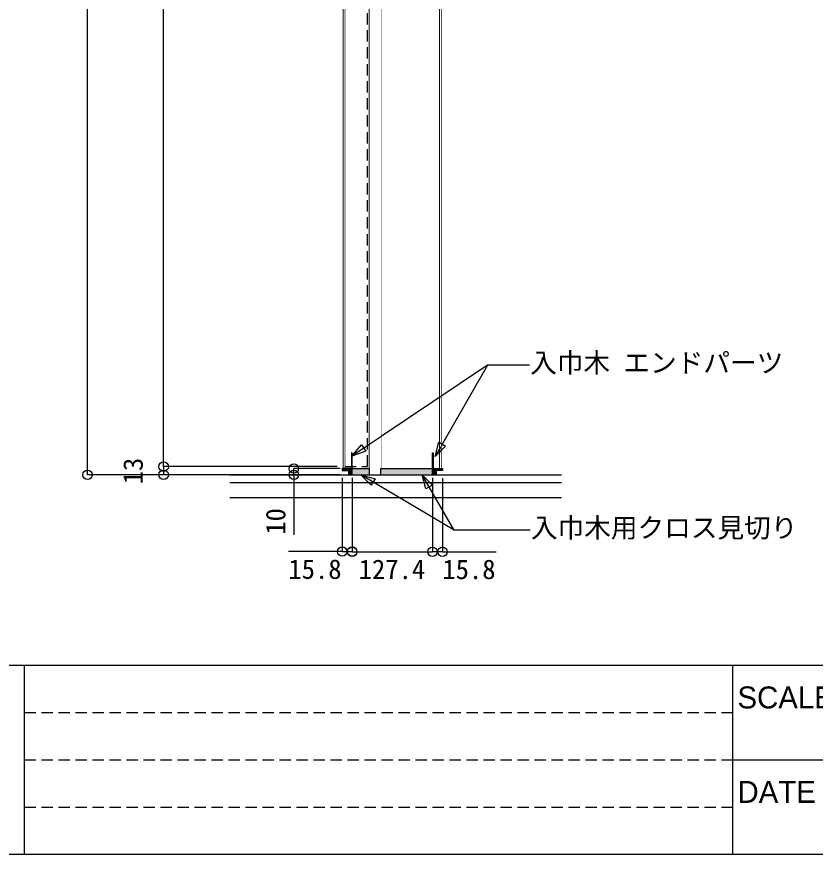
# Model space of a CAD drawing. Units: millimetres on the paper, with parts at other scales. Extents: x -210 to 210, y -149 to 149.
# Drawn here: x -58.3 to 26.2, y -137.5 to -48.8 of the extents above; entities that cross this region are included whole.
import ezdxf
from ezdxf.enums import TextEntityAlignment as Align

# ---------------------------------------------------------------- set-up
doc = ezdxf.new("R2010")
doc.units = ezdxf.units.MM
doc.linetypes.add('DASHED1', pattern=[1.8, 1.2, -0.6])
doc.linetypes.add('DASHED2', pattern=[3, 2, -1])
for name, color, linetype in [('0-0', 7, 'Continuous'), ('1-0', 7, 'Continuous'), ('2-0', 254, 'Continuous'), ('3-0', 4, 'Continuous'), ('4-0', 7, 'Continuous')]:
    doc.layers.add(name, color=color, linetype=linetype)
doc.styles.add('メイリオ', font='')
doc.styles.add('ＭＳ ゴシック', font='')
doc.styles.get('メイリオ').set_extended_font_data('メイリオ')
doc.styles.get('ＭＳ ゴシック').set_extended_font_data('MS Gothic')

msp = doc.modelspace()

# ---------------------------------------------------------------- linework, layer by layer
at = {"layer": '0-0', "color": 2}
for p, q in [((-197.5, -117.5), (197.5, -117.5)), ((-197.5, -137.5), (197.5, -137.5))]:
    msp.add_line(p, q, dxfattribs=at)
at = {"layer": '0-0'}
for p, q in [((-112.5, -117.5), (-57.5, -117.5)), ((-57.5, -137.5), (-57.5, -117.5)), ((-57.5, -137.5), (-57.5, -117.5)), ((-57.5, -117.5), (17.5, -117.5)), ((17.5, -137.5), (17.5, -117.5)), ((17.5, -127.5), (17.5, -117.5)), ((17.5, -117.5), (57.5, -117.5)), ((17.5, -127.5), (57.5, -127.5)), ((17.5, -137.5), (17.5, -127.5)), ((17.5, -127.5), (57.5, -127.5)), ((-112.5, -137.5), (-57.5, -137.5)), ((-57.5, -137.5), (17.5, -137.5)), ((17.5, -137.5), (57.5, -137.5))]:
    msp.add_line(p, q, dxfattribs=at)
at = {"layer": '0-0', "linetype": 'DASHED1'}
for p, q in [((-57.5, -122.5), (17.5, -122.5)), ((-57.5, -127.5), (17.5, -127.5)), ((-57.5, -132.5), (17.5, -132.5))]:
    msp.add_line(p, q, dxfattribs=at)
at = {"layer": '1-0'}
for p, q in [((-23.708, -96.667), (-23.708, 38.333)), ((-23.574, -96.667), (-23.574, 38.333)), ((-13.508, -96.667), (-13.508, 38.333)), ((-13.374, -96.667), (-13.374, 38.333)), ((-20.941, -97.333), (-20.941, 36.067)), ((-19.741, -97.333), (-19.741, 36.067)), ((-23.708, -96.667), (-23.574, -96.667)), ((-20.941, -97.333), (-19.741, -97.333)), ((-13.508, -96.667), (-13.374, -96.667)), ((-35.755, -98.133), (-0.643, -98.133)), ((-35.755, -99.733), (-0.643, -99.733))]:
    msp.add_line(p, q, dxfattribs=at)
at = {"layer": '1-0', "linetype": 'DASHED1'}
for p, q in [((-23.574, -96.467), (-23.574, 36.533)), ((-21.174, -96.467), (-21.174, 36.533)), ((-23.574, -96.467), (-21.174, -96.467))]:
    msp.add_line(p, q, dxfattribs=at)
at = {"layer": '2-0', "color": 7, "linetype": 'DASHED2'}
for p, q in [((-22.808, -95), (-22.854, -95)), ((-14.274, -95), (-14.228, -95))]:
    msp.add_line(p, q, dxfattribs=at)
at = {"layer": '2-0', "color": 7}
for p, q in [((-22.788, -97.333), (-22.788, -96.667)), ((-14.294, -97.333), (-14.294, -96.667))]:
    msp.add_line(p, q, dxfattribs=at)
for points in [[(-22.854, -95), (-22.856, -95), (-22.858, -95), (-22.86, -95.001), (-22.862, -95.002), (-22.864, -95.002), (-22.865, -95.003), (-22.867, -95.005), (-22.87, -95.007), (-22.871, -95.009), (-22.872, -95.011), (-22.873, -95.012), (-22.873, -95.014), (-22.874, -95.016), (-22.874, -95.018), (-22.874, -95.02)], [(-22.788, -95.02), (-22.788, -95.016), (-22.789, -95.012), (-22.791, -95.009), (-22.793, -95.006), (-22.796, -95.003), (-22.8, -95.002), (-22.804, -95), (-22.808, -95)], [(-14.294, -95.02), (-14.294, -95.016), (-14.293, -95.012), (-14.291, -95.009), (-14.288, -95.006), (-14.285, -95.003), (-14.282, -95.002), (-14.278, -95), (-14.274, -95)], [(-14.228, -95), (-14.226, -95), (-14.224, -95), (-14.222, -95.001), (-14.22, -95.002), (-14.218, -95.002), (-14.216, -95.003), (-14.215, -95.005), (-14.212, -95.007), (-14.211, -95.009), (-14.21, -95.011), (-14.209, -95.012), (-14.208, -95.014), (-14.208, -95.016), (-14.208, -95.018), (-14.208, -95.02)]]:
    msp.add_lwpolyline(points, dxfattribs=at)
at = {"layer": '2-0', "color": 7, "linetype": 'DASHED2'}
for points in [[(-22.874, -95.7), (-22.874, -96.667), (-22.788, -96.667), (-22.788, -95.02)], [(-22.874, -95.02), (-22.874, -95.633), (-22.841, -95.667), (-22.874, -95.7)], [(-14.208, -95.7), (-14.208, -96.667), (-14.294, -96.667), (-14.294, -95.02)], [(-14.208, -95.02), (-14.208, -95.633), (-14.241, -95.667), (-14.208, -95.7)]]:
    msp.add_lwpolyline(points, dxfattribs=at)
at = {"layer": '2-0'}
for points in [[(-22.808, -97.333), (-22.804, -97.333), (-22.788, -96.667)], [(-22.804, -97.333), (-22.8, -97.332), (-22.788, -96.667)], [(-22.8, -97.332), (-22.796, -97.33), (-22.788, -96.667)], [(-22.796, -97.33), (-22.793, -97.327), (-22.788, -96.667)], [(-22.793, -97.327), (-22.791, -97.324), (-22.788, -96.667)], [(-22.791, -97.324), (-22.789, -97.321), (-22.788, -96.667)], [(-22.789, -97.321), (-22.788, -97.317), (-22.788, -96.667)], [(-22.788, -97.317), (-22.788, -97.313), (-22.788, -96.667)]]:
    msp.add_solid(points, dxfattribs=at)
at = {"layer": '3-0'}
for p, q in [((-50.798, -97.333), (-50.798, 36.733)), ((-42.75, -96.467), (-42.75, 36.533)), ((-24.395, -96.467), (-42.75, -96.467)), ((-42.75, -96.467), (-42.75, -97.333)), ((-25.161, -96.467), (-42.75, -96.467)), ((-24.395, -97.333), (-42.75, -97.333)), ((-28.958, -97.333), (-28.958, -96.667)), ((-24.039, -97.333), (-28.958, -97.333)), ((-28.958, -97.333), (-28.958, -103.673)), ((-23.841, -97.657), (-23.841, -105.457)), ((-22.788, -97.657), (-22.788, -105.457)), ((-22.788, -97.677), (-22.788, -105.477)), ((-14.294, -97.657), (-14.294, -105.477)), ((-14.294, -97.677), (-14.294, -105.477)), ((-13.241, -97.677), (-13.241, -105.477)), ((-23.841, -105.457), (-29.542, -105.457)), ((-23.841, -105.457), (-22.788, -105.457)), ((-22.788, -105.477), (-14.294, -105.477)), ((-13.241, -105.477), (-14.294, -105.477)), ((-13.241, -105.477), (-7.54, -105.477))]:
    msp.add_line(p, q, dxfattribs=at)
for centre in [(-42.75, -96.467), (-42.75, -96.467), (-28.958, -96.667), (-50.798, -97.333), (-42.75, -97.333), (-28.958, -97.333), (-23.841, -105.457), (-22.788, -105.477), (-14.294, -105.477), (-14.294, -105.477), (-13.241, -105.477)]:
    msp.add_circle(centre, 0.5, dxfattribs=at)
at = {"layer": '4-0', "color": 6}
msp.add_lwpolyline([(-3.949, -103.2), (-12, -103.2), (-15.387, -97.333)], dxfattribs=at)
msp.add_lwpolyline([(-14.985, -98.834), (-15.387, -97.333), (-14.289, -98.432)], close=True, dxfattribs=at)

# ---------------------------------------------------------------- texts
at = {"layer": '0-0', "style": 'メイリオ'}
for s, p in [('SCALE', (18, -122.763)), ('DATE', (18, -132.762))]:
    msp.add_text(s, height=2.328, dxfattribs=at).set_placement(p, align=Align.BOTTOM_LEFT)

# ---------------------------------------------------------------- wipeouts: each hides what was drawn before it
at = {"color": 7}
msp.add_wipeout([(-44.337, -98.339), (-47.159, -98.339), (-47.159, -95.461), (-44.337, -95.461)], dxfattribs=at)

# ---------------------------------------------------------------- next in the draw order: linework, layer by layer
at = {"layer": '3-0'}
msp.add_line((-24.628, -97.333), (-50.798, -97.333), dxfattribs=at)

# ---------------------------------------------------------------- next in the draw order: texts
at = {"layer": '3-0', "style": 'ＭＳ ゴシック'}
msp.add_text('13', height=2.069, rotation=90, dxfattribs=at).set_placement((-44.337, -98.339), align=Align.BOTTOM_LEFT)

# ---------------------------------------------------------------- next in the draw order: wipeouts: each hides what was drawn before it
for points in [[(-23.708, -96.667), (-23.708, 38.333), (-23.574, 38.333), (-23.574, -96.667)], [(-13.508, -96.667), (-13.508, 38.333), (-13.374, 38.333), (-13.374, -96.667)], [(-20.941, -97.333), (-20.941, 36.067), (-19.741, 36.067), (-19.741, -97.333)], [(-3.87, -104.611), (-3.87, -101.789), (24.663, -101.789), (24.663, -104.611)]]:
    msp.add_wipeout(points)
at = {"color": 7}
for points in [[(-29.244, -103.673), (-32.066, -103.673), (-32.066, -100.795), (-29.244, -100.795)], [(-29.542, -108.971), (-29.542, -106.149), (-23.841, -106.149), (-23.841, -108.971)], [(-22.097, -108.991), (-22.097, -106.169), (-14.985, -106.169), (-14.985, -108.991)], [(-13.241, -108.991), (-13.241, -106.169), (-7.54, -106.169), (-7.54, -108.991)]]:
    msp.add_wipeout(points, dxfattribs=at)

# ---------------------------------------------------------------- next in the draw order: linework, layer by layer
at = {"layer": '1-0'}
msp.add_line((-35.755, -97.333), (-0.643, -97.333), dxfattribs=at)
at = {"layer": '2-0', "color": 7}
for p, q in [((-22.788, -96.667), (-20.941, -96.667)), ((-22.788, -97.333), (-20.941, -97.333)), ((-20.941, -97.333), (-20.941, -96.667)), ((-19.741, -97.333), (-19.741, -96.667)), ((-19.741, -96.667), (-14.294, -96.667)), ((-19.741, -97.333), (-14.294, -97.333))]:
    msp.add_line(p, q, dxfattribs=at)
for points in [[(-22.788, -96.667), (-23.821, -96.667), (-23.823, -96.667), (-23.825, -96.667), (-23.827, -96.668), (-23.829, -96.668), (-23.83, -96.669), (-23.832, -96.67), (-23.834, -96.671), (-23.836, -96.674), (-23.837, -96.676), (-23.838, -96.677), (-23.839, -96.679), (-23.84, -96.681), (-23.84, -96.683), (-23.841, -96.685), (-23.841, -96.687), (-23.841, -96.847), (-23.841, -96.849), (-23.84, -96.851), (-23.84, -96.852), (-23.839, -96.854), (-23.838, -96.856), (-23.837, -96.858), (-23.836, -96.859), (-23.834, -96.862), (-23.832, -96.863), (-23.83, -96.864), (-23.829, -96.865), (-23.827, -96.866), (-23.825, -96.866), (-23.823, -96.867), (-23.821, -96.867), (-23.188, -96.867), (-23.188, -97.313), (-23.187, -97.317), (-23.186, -97.321), (-23.184, -97.324), (-23.182, -97.327), (-23.179, -97.33)], [(-23.179, -97.33), (-23.175, -97.332), (-23.171, -97.333), (-23.168, -97.333), (-22.808, -97.333), (-22.804, -97.333), (-22.8, -97.332), (-22.796, -97.33), (-22.793, -97.327), (-22.791, -97.324), (-22.789, -97.321), (-22.788, -97.317), (-22.788, -97.313), (-22.788, -96.667)], [(-14.294, -96.667), (-13.261, -96.667), (-13.259, -96.667), (-13.257, -96.667), (-13.255, -96.668), (-13.253, -96.668), (-13.251, -96.669), (-13.25, -96.67), (-13.248, -96.671), (-13.245, -96.674), (-13.244, -96.676), (-13.243, -96.677), (-13.242, -96.679), (-13.242, -96.681), (-13.241, -96.683), (-13.241, -96.685), (-13.241, -96.687), (-13.241, -96.847), (-13.241, -96.849), (-13.241, -96.851), (-13.242, -96.852), (-13.242, -96.854), (-13.243, -96.856), (-13.244, -96.858), (-13.245, -96.859), (-13.248, -96.862), (-13.25, -96.863), (-13.251, -96.864), (-13.253, -96.865), (-13.255, -96.866), (-13.257, -96.866), (-13.259, -96.867), (-13.261, -96.867), (-13.894, -96.867), (-13.894, -97.313), (-13.895, -97.317), (-13.896, -97.321), (-13.898, -97.324), (-13.9, -97.327), (-13.903, -97.33)], [(-13.903, -97.33), (-13.907, -97.332), (-13.91, -97.333), (-13.914, -97.333), (-14.274, -97.333), (-14.278, -97.333), (-14.282, -97.332), (-14.285, -97.33), (-14.288, -97.327), (-14.291, -97.324), (-14.293, -97.321), (-14.294, -97.317), (-14.294, -97.313), (-14.294, -96.667)]]:
    msp.add_lwpolyline(points, dxfattribs=at)
at = {"layer": '2-0'}
for points in [[(-23.841, -96.849), (-23.84, -96.851), (-23.84, -96.683)], [(-23.841, -96.685), (-23.841, -96.849), (-23.84, -96.683)], [(-23.841, -96.847), (-23.841, -96.849), (-23.841, -96.685)], [(-23.841, -96.687), (-23.841, -96.847), (-23.841, -96.685)], [(-23.84, -96.852), (-23.839, -96.854), (-23.839, -96.679)], [(-23.84, -96.681), (-23.84, -96.852), (-23.839, -96.679)], [(-23.84, -96.851), (-23.84, -96.852), (-23.84, -96.681)], [(-23.84, -96.683), (-23.84, -96.851), (-23.84, -96.681)], [(-23.839, -96.854), (-23.838, -96.856), (-23.838, -96.677)], [(-23.839, -96.679), (-23.839, -96.854), (-23.838, -96.677)], [(-23.838, -96.856), (-23.837, -96.858), (-23.837, -96.676)], [(-23.838, -96.677), (-23.838, -96.856), (-23.837, -96.676)], [(-23.837, -96.858), (-23.836, -96.859), (-23.836, -96.674)], [(-23.837, -96.676), (-23.837, -96.858), (-23.836, -96.674)], [(-23.836, -96.859), (-23.834, -96.862), (-23.834, -96.671)], [(-23.836, -96.674), (-23.836, -96.859), (-23.834, -96.671)], [(-23.834, -96.862), (-23.832, -96.863), (-23.832, -96.67)], [(-23.834, -96.671), (-23.834, -96.862), (-23.832, -96.67)], [(-23.832, -96.863), (-23.83, -96.864), (-23.83, -96.669)], [(-23.832, -96.67), (-23.832, -96.863), (-23.83, -96.669)], [(-23.83, -96.864), (-23.829, -96.865), (-23.829, -96.668)], [(-23.83, -96.669), (-23.83, -96.864), (-23.829, -96.668)], [(-23.829, -96.668), (-23.827, -96.866), (-23.827, -96.668)], [(-23.829, -96.865), (-23.827, -96.866), (-23.829, -96.668)], [(-23.827, -96.668), (-23.825, -96.866), (-23.825, -96.667)], [(-23.827, -96.866), (-23.825, -96.866), (-23.827, -96.668)], [(-23.825, -96.667), (-23.823, -96.867), (-23.823, -96.667)], [(-23.825, -96.866), (-23.823, -96.867), (-23.825, -96.667)], [(-23.823, -96.667), (-23.821, -96.867), (-23.821, -96.667)], [(-23.823, -96.867), (-23.821, -96.867), (-23.823, -96.667)], [(-23.821, -96.867), (-23.188, -96.867), (-22.788, -96.667)], [(-23.821, -96.667), (-23.821, -96.867), (-22.788, -96.667)], [(-23.188, -97.313), (-23.187, -97.317), (-22.788, -96.667)], [(-23.188, -96.867), (-23.188, -97.313), (-22.788, -96.667)], [(-23.187, -97.317), (-23.186, -97.321), (-22.788, -96.667)], [(-23.186, -97.321), (-23.184, -97.324), (-22.788, -96.667)], [(-23.184, -97.324), (-23.182, -97.327), (-22.788, -96.667)], [(-23.182, -97.327), (-23.179, -97.33), (-22.788, -96.667)], [(-23.179, -97.33), (-23.175, -97.332), (-22.788, -96.667)], [(-23.175, -97.332), (-23.171, -97.333), (-22.788, -96.667)], [(-23.171, -97.333), (-23.168, -97.333), (-22.788, -96.667)], [(-23.168, -97.333), (-22.808, -97.333), (-22.788, -96.667)], [(-22.788, -97.333), (-22.788, -96.667), (-20.941, -97.333), (-20.941, -96.667)], [(-19.741, -97.333), (-19.741, -96.667), (-14.294, -97.333), (-14.294, -96.667)], [(-14.294, -96.667), (-13.894, -96.867), (-14.294, -97.313)], [(-14.294, -96.667), (-13.261, -96.667), (-13.894, -96.867)], [(-14.294, -97.317), (-13.894, -96.867), (-14.293, -97.321)], [(-14.294, -97.313), (-13.894, -96.867), (-14.294, -97.317)], [(-14.293, -97.321), (-13.894, -96.867), (-14.291, -97.324)], [(-14.291, -97.324), (-13.894, -96.867), (-14.288, -97.327)], [(-14.288, -97.327), (-13.894, -96.867), (-14.285, -97.33)], [(-14.285, -97.33), (-13.894, -96.867), (-14.282, -97.332)], [(-14.282, -97.332), (-13.894, -96.867), (-14.278, -97.333)], [(-14.278, -97.333), (-13.894, -96.867), (-14.274, -97.333)], [(-14.274, -97.333), (-13.894, -96.867), (-13.914, -97.333)], [(-13.914, -97.333), (-13.894, -96.867), (-13.91, -97.333)], [(-13.91, -97.333), (-13.894, -96.867), (-13.907, -97.332)], [(-13.907, -97.332), (-13.894, -96.867), (-13.903, -97.33)], [(-13.903, -97.33), (-13.894, -96.867), (-13.9, -97.327)], [(-13.9, -97.327), (-13.894, -96.867), (-13.898, -97.324)], [(-13.898, -97.324), (-13.894, -96.867), (-13.896, -97.321)], [(-13.896, -97.321), (-13.894, -96.867), (-13.895, -97.317)], [(-13.895, -97.317), (-13.894, -96.867), (-13.894, -97.313)], [(-13.894, -96.867), (-13.261, -96.667), (-13.261, -96.867)], [(-13.261, -96.867), (-13.259, -96.667), (-13.259, -96.867)], [(-13.261, -96.667), (-13.259, -96.667), (-13.261, -96.867)], [(-13.259, -96.867), (-13.257, -96.667), (-13.257, -96.866)], [(-13.259, -96.667), (-13.257, -96.667), (-13.259, -96.867)], [(-13.257, -96.667), (-13.255, -96.668), (-13.257, -96.866)], [(-13.257, -96.866), (-13.255, -96.668), (-13.255, -96.866)], [(-13.255, -96.866), (-13.253, -96.668), (-13.253, -96.865)], [(-13.255, -96.668), (-13.253, -96.668), (-13.255, -96.866)], [(-13.253, -96.668), (-13.251, -96.669), (-13.253, -96.865)], [(-13.253, -96.865), (-13.251, -96.669), (-13.251, -96.864)], [(-13.251, -96.669), (-13.25, -96.67), (-13.251, -96.864)], [(-13.251, -96.864), (-13.25, -96.67), (-13.25, -96.863)], [(-13.25, -96.67), (-13.248, -96.671), (-13.248, -96.862)], [(-13.25, -96.863), (-13.25, -96.67), (-13.248, -96.862)], [(-13.248, -96.671), (-13.245, -96.674), (-13.245, -96.859)], [(-13.248, -96.862), (-13.248, -96.671), (-13.245, -96.859)], [(-13.245, -96.674), (-13.244, -96.676), (-13.244, -96.858)], [(-13.245, -96.859), (-13.245, -96.674), (-13.244, -96.858)], [(-13.244, -96.676), (-13.243, -96.677), (-13.243, -96.856)], [(-13.244, -96.858), (-13.244, -96.676), (-13.243, -96.856)], [(-13.243, -96.677), (-13.242, -96.679), (-13.242, -96.854)], [(-13.243, -96.856), (-13.243, -96.677), (-13.242, -96.854)], [(-13.242, -96.679), (-13.242, -96.681), (-13.242, -96.852)], [(-13.242, -96.854), (-13.242, -96.679), (-13.242, -96.852)], [(-13.242, -96.681), (-13.241, -96.683), (-13.241, -96.851)], [(-13.242, -96.852), (-13.242, -96.681), (-13.241, -96.851)], [(-13.241, -96.683), (-13.241, -96.685), (-13.241, -96.849)], [(-13.241, -96.851), (-13.241, -96.683), (-13.241, -96.849)], [(-13.241, -96.685), (-13.241, -96.687), (-13.241, -96.847)], [(-13.241, -96.849), (-13.241, -96.685), (-13.241, -96.847)]]:
    msp.add_solid(points, dxfattribs=at)
at = {"layer": '3-0'}
msp.add_line((-24.051, -96.667), (-28.958, -96.667), dxfattribs=at)
msp.add_circle((-22.788, -105.457), 0.5, dxfattribs=at)
at = {"layer": '4-0', "color": 6}
for p, q in [((-8.447, -85.734), (-22.814, -95.343)), ((-12, -103.2), (-21.864, -97.333))]:
    msp.add_line(p, q, dxfattribs=at)
msp.add_lwpolyline([(-4.029, -85.734), (-8.447, -85.734), (-14.021, -95.388)], dxfattribs=at)
for points in [[(-12.922, -94.289), (-14.021, -95.388), (-13.618, -93.887)], [(-21.343, -94.843), (-22.814, -95.343), (-21.79, -94.175)], [(-20.78, -98.446), (-21.864, -97.333), (-20.369, -97.755)]]:
    msp.add_lwpolyline(points, close=True, dxfattribs=at)

# ---------------------------------------------------------------- next in the draw order: texts
at = {"layer": '3-0', "style": 'ＭＳ ゴシック'}
msp.add_text('10', height=2.069, rotation=90, dxfattribs=at).set_placement((-29.244, -103.673), align=Align.BOTTOM_LEFT)
for s, p in [('15.8', (-29.542, -108.971)), ('127.4', (-22.097, -108.991)), ('15.8', (-13.241, -108.991))]:
    msp.add_text(s, height=2.069, dxfattribs=at).set_placement(p, align=Align.BOTTOM_LEFT)
at = {"layer": '4-0', "style": 'ＭＳ ゴシック'}
msp.add_text('入巾木用クロス見切り', height=2.069, dxfattribs=at).set_placement((-3.87, -104.588), align=Align.BOTTOM_LEFT)

# ---------------------------------------------------------------- next in the draw order: wipeouts: each hides what was drawn before it
msp.add_wipeout([(23.172, -84.323), (23.172, -87.145), (-3.949, -87.145), (-3.949, -84.323)])

# ---------------------------------------------------------------- next in the draw order: texts
msp.add_text('入巾木 エンドパーツ', height=2.069, dxfattribs=at).set_placement((-3.949, -87.122), align=Align.BOTTOM_LEFT)

doc.saveas('drawing.dxf')
